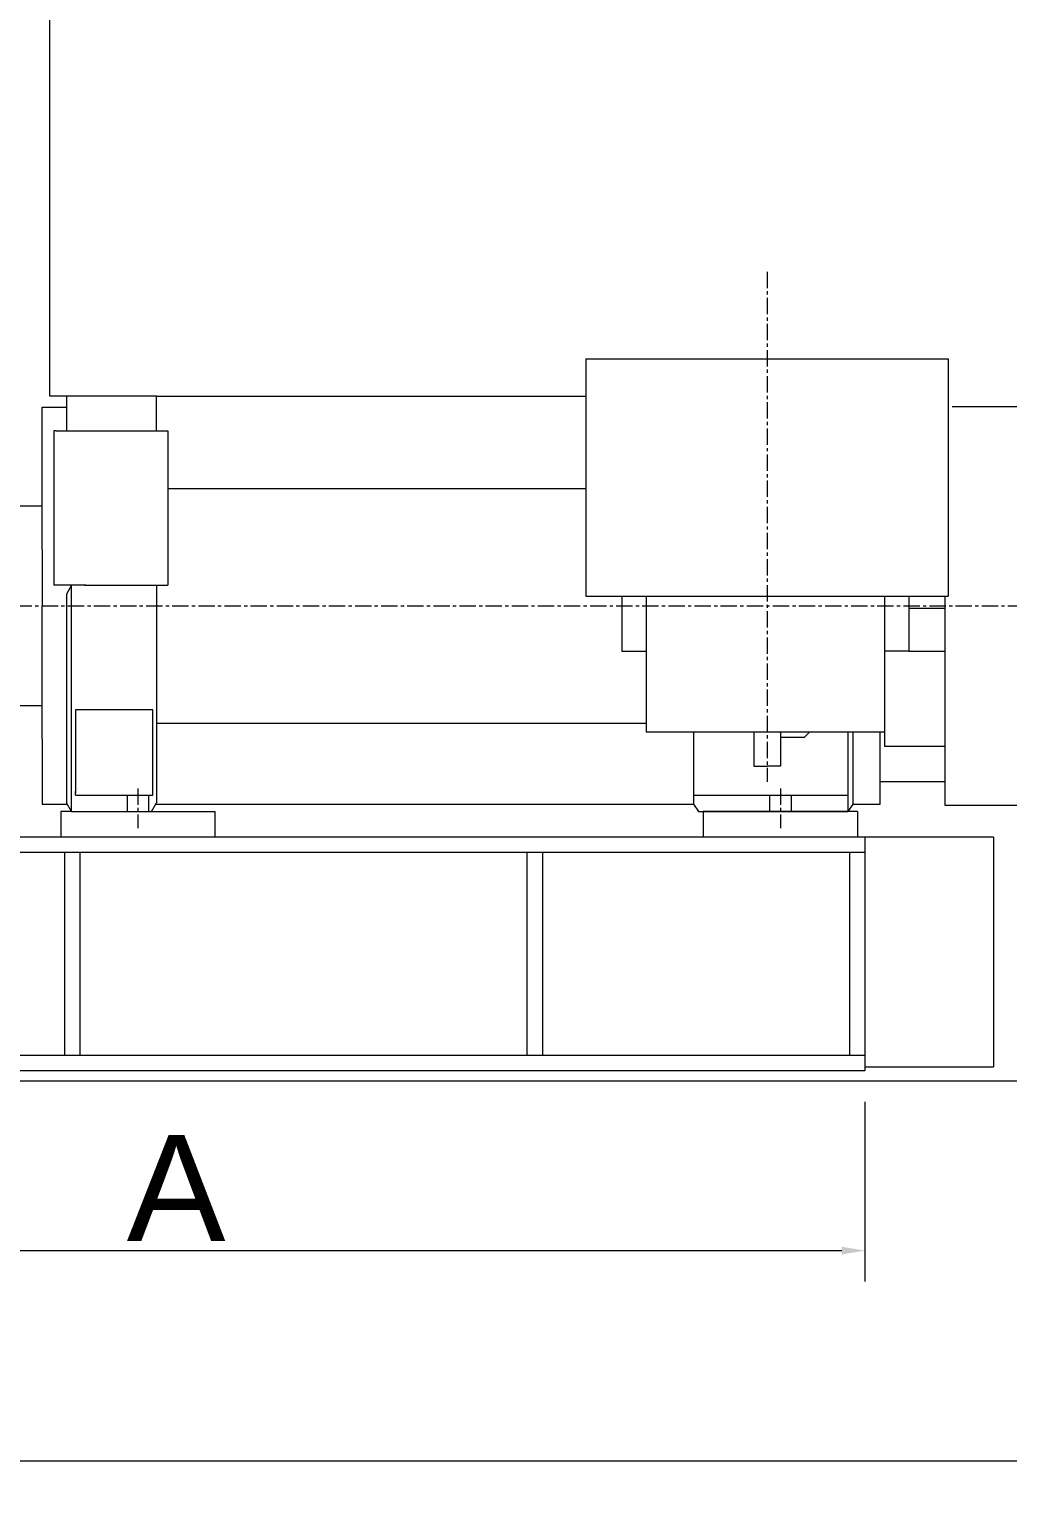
# Model space of a CAD drawing. Header units: inches. Extents: x 0 to 26418, y 0 to 20128.
# Drawn here: x 12824 to 14728, y 11839 to 14684 of the extents above; entities that cross this region are included whole.
import ezdxf

# ---------------------------------------------------------------- set-up
doc = ezdxf.new("R2010")
doc.units = ezdxf.units.IN
doc.header["$MEASUREMENT"] = 0
doc.linetypes.add('CENTER', pattern=[50.8, 31.75, -6.35, 6.35, -6.35])
doc.layers.get('Defpoints').update_dxf_attribs({"lineweight": 5})
doc.layers.add('中心线', color=5, linetype='CENTER', lineweight=5)
doc.styles.add('Roman', font='arial.ttf')
doc.styles.get("Standard").update_dxf_attribs({"font": 'arial.ttf'})
doc.dimstyles.new('ISO-25', dxfattribs={"dimscale": 30, "dimtxt": 1.5, "dimasz": 1.5, "dimexe": 2, "dimexo": 2, "dimtad": 1, "dimtih": 1, "dimtoh": 1, "dimdec": 1, "dimlfac": 0.03937, "dimdsep": 46, "dimtxsty": 'Standard', "dimcen": 2.5, "dimclrd": 7, "dimclre": 7, "dimclrt": 7, "dimadec": 0, "dimazin": 0, "dimtfac": 1, "dimtdec": 1, "dimtmove": 0, "dimatfit": 3, "dimfxl": 1, "dimlwd": 5, "dimlwe": 5, "dimarcsym": 0})

# ---------------------------------------------------------------- blocks, each defined once
blk = doc.blocks.new('*D49')
at = {"color": 7, "linetype": 'Continuous', "lineweight": 5, "transparency": 16777216}
for p, q in [((11770.2, 12597.6), (11770.2, 12248.2)), ((14450.2, 12597.6), (14450.2, 12248.2)), ((11815.2, 12308.2), (14405.2, 12308.2))]:
    blk.add_line(p, q, dxfattribs=at)
at = {"color": 7, "transparency": 16777216}
for points in [[(11815.2, 12315.7), (11815.2, 12300.7), (11770.2, 12308.2)], [(14405.2, 12315.7), (14405.2, 12300.7), (14450.2, 12308.2)]]:
    blk.add_solid(points, dxfattribs=at)
at = {"layer": 'Defpoints', "color": 0, "transparency": 16777216}
for p in [(11770.2, 12657.6), (14450.2, 12657.6), (14450.2, 12308.2)]:
    blk.add_point(p, dxfattribs=at)
at = {"color": 7, "lineweight": 5, "transparency": 16777216, "insert": (13110.2, 12430), "char_height": 165, "attachment_point": 5, "style": 'Roman'}
blk.add_mtext('{\\H1.25x;A}', dxfattribs=at)
blk = doc.blocks.new('*D42')
at = {"color": 7, "linetype": 'Continuous', "lineweight": 5, "transparency": 16777216}
for p, q in [((9161.2, 13033.3), (9161.2, 11839.1)), ((15791.2, 12565.1), (15791.2, 11839.1)), ((9206.2, 11899.1), (15746.2, 11899.1))]:
    blk.add_line(p, q, dxfattribs=at)
at = {"color": 7, "transparency": 16777216}
for points in [[(9206.2, 11906.6), (9206.2, 11891.6), (9161.2, 11899.1)], [(15746.2, 11906.6), (15746.2, 11891.6), (15791.2, 11899.1)]]:
    blk.add_solid(points, dxfattribs=at)
at = {"layer": 'Defpoints', "color": 0, "transparency": 16777216}
for p in [(9161.2, 13093.3), (15791.2, 12625.1), (15791.2, 11899.1)]:
    blk.add_point(p, dxfattribs=at)
at = {"color": 7, "lineweight": 5, "transparency": 16777216, "insert": (12476.2, 12024.5), "char_height": 165, "attachment_point": 5, "style": 'Roman'}
blk.add_mtext('{\\H1.25x;C}', dxfattribs=at)

msp = doc.modelspace()

# ---------------------------------------------------------------- linework, layer by layer
at = {"color": 7, "lineweight": 5}
for p, q in [((12864.78, 13970.24), (12864.78, 14872.51)), ((13907.24, 14042.44), (13907.24, 13581.01)), ((13907.24, 14042.44), (14612.24, 14042.44)), ((14612.24, 14042.44), (14612.24, 13581.01)), ((13072.16, 13970.24), (12864.78, 13970.24)), ((12897.02, 13970.24), (12897.02, 13902.61)), ((13072.16, 13970.24), (12897.02, 13970.24)), ((13072.16, 13902.61), (13072.16, 13970.24)), ((13072.16, 13970.24), (13907.24, 13970.24)), ((12849.86, 13948.77), (12897.02, 13948.77)), ((12849.86, 13798.75), (12849.86, 13948.77)), ((14619.93, 13950.24), (14835.74, 13950.24)), ((12877.02, 13902.61), (12872.51, 13902.61)), ((12872.51, 13902.61), (12872.51, 13602.17)), ((12877.02, 13902.61), (12992.16, 13902.61)), ((12989.43, 13902.61), (13093.94, 13902.61)), ((13093.94, 13902.61), (13093.94, 13602.17)), ((12849.86, 13671.87), (12849.86, 13798.75)), ((13093.94, 13790.74), (13907.24, 13790.74)), ((12798.99, 13756.68), (12849.86, 13756.68)), ((12849.86, 13671.87), (12849.86, 13562.51)), ((12934.59, 13602.17), (12872.51, 13602.17)), ((12906.74, 13602.17), (12897.02, 13585.19)), ((12906.74, 13162.51), (12906.74, 13602.17)), ((12931.86, 13602.17), (13093.94, 13602.17)), ((13072.16, 13602.17), (13072.16, 13179.43)), ((12897.02, 13585.19), (12897.02, 13179.43)), ((13907.24, 13581.01), (14612.24, 13581.01)), ((13914.93, 13581.01), (14612.24, 13581.01)), ((13977.03, 13581.01), (13977.03, 13474.35)), ((14024.36, 13581.01), (14024.36, 13317.51)), ((14488.25, 13581.01), (14488.25, 13289.25)), ((14535.58, 13581.01), (14535.58, 13474.35)), ((14605.8, 13581.01), (14605.8, 13174.78)), ((12849.86, 13303.13), (12849.86, 13562.51)), ((14535.58, 13557.78), (14605.8, 13557.78)), ((13977.03, 13474.35), (14024.36, 13474.35)), ((14535.58, 13474.35), (14488.25, 13474.35)), ((14535.58, 13474.35), (14605.8, 13474.35)), ((12798.99, 13368.34), (12849.86, 13368.34)), ((13064.68, 13360.18), (12914.24, 13360.18)), ((12914.24, 13360.18), (12914.24, 13197.78)), ((13064.68, 13281.62), (13064.68, 13360.18)), ((13072.16, 13334.28), (14024.36, 13334.28)), ((14024.36, 13317.51), (14488.25, 13317.51)), ((14116.46, 13317.51), (14116.46, 13176.25)), ((14233.74, 13317.51), (14233.74, 13250.3)), ((14285.74, 13317.51), (14285.74, 13250.3)), ((14332.41, 13306.93), (14343.15, 13317.51)), ((14416.74, 13317.51), (14416.74, 13162.51)), ((14426.46, 13317.51), (14426.46, 13176.25)), ((14480.1, 13176.25), (14480.1, 13317.51)), ((12849.86, 13303.13), (12849.86, 13176.25)), ((14285.74, 13306.93), (14332.41, 13306.93)), ((14488.25, 13289.25), (14605.8, 13289.25)), ((13064.68, 13194), (13064.68, 13281.62)), ((14233.74, 13250.3), (14259.74, 13250.3)), ((14285.74, 13250.3), (14259.74, 13250.3)), ((12914.24, 13194), (12914.24, 13201.55)), ((14480.1, 13220.36), (14605.8, 13220.36)), ((12849.86, 13176.25), (12898.85, 13176.25)), ((12906.74, 13162.51), (12897.02, 13179.43)), ((12914.24, 13194), (13064.68, 13194)), ((13014.74, 13194), (13014.74, 13162.51)), ((13056.74, 13194), (13056.74, 13162.51)), ((13062.44, 13162.51), (13072.16, 13179.43)), ((13070.34, 13176.25), (14116.46, 13176.25)), ((14116.46, 13194), (14416.74, 13194)), ((14116.46, 13176.25), (14126.18, 13162.51)), ((14264.74, 13194), (14264.74, 13162.51)), ((14306.74, 13194), (14306.74, 13162.51)), ((14426.46, 13176.25), (14416.74, 13162.51)), ((14426.46, 13176.25), (14480.1, 13176.25)), ((14605.8, 13174.78), (14835.74, 13174.78)), ((12885.74, 13162.51), (12885.74, 13112.63)), ((12906.74, 13162.51), (12885.74, 13162.51)), ((12906.74, 13162.51), (13062.44, 13162.51)), ((12907.32, 13162.51), (13185.74, 13162.51)), ((13185.74, 13162.51), (13185.74, 13112.63)), ((14126.18, 13162.51), (14416.74, 13162.51)), ((14435.74, 13162.51), (14135.74, 13162.51)), ((14135.74, 13162.51), (14135.74, 13112.63)), ((14435.74, 13162.51), (14435.74, 13112.63)), ((14450.24, 13112.63), (11770.24, 13112.63)), ((14450.24, 13112.63), (14450.24, 12657.63)), ((14700.24, 13112.63), (14450.24, 13112.63)), ((14700.24, 13112.63), (14700.24, 12665.36)), ((14450.24, 13082.63), (11770.24, 13082.63)), ((12892.7, 13082.63), (12892.7, 12687.63)), ((12922.7, 13082.63), (12922.7, 12687.63)), ((13792.69, 13082.63), (13792.69, 12687.63)), ((13822.69, 13082.63), (13822.69, 12687.63)), ((14420.24, 13082.63), (14420.24, 12687.63)), ((14450.24, 12687.63), (11770.24, 12687.63)), ((14450.24, 12665.36), (14700.24, 12665.36)), ((16636.22, 12637.63), (9081.63, 12637.63)), ((14450.24, 12657.63), (11770.24, 12657.63))]:
    msp.add_line(p, q, dxfattribs=at)
at = {"layer": '中心线', "lineweight": 5}
for p, q in [((14259.74, 14212.15), (14259.74, 13220.26)), ((12442.31, 13562.51), (15383.62, 13562.51)), ((13035.74, 13207.17), (13035.74, 13129.63)), ((14285.74, 13207.17), (14285.74, 13129.63))]:
    msp.add_line(p, q, dxfattribs=at)

# ---------------------------------------------------------------- dimensions: what is measured, and where the dimension line sits
at = {"color": 7, "lineweight": 5}
for base, p1, p2, text, picture, middle in [((15791.24, 11899.15), (9161.24, 13093.29), (15791.24, 12625.13), '{\\H1.25x;C}', '*D42', (12476.24, 12024.54)), ((14450.24, 12308.16), (11770.24, 12657.63), (14450.24, 12657.63), '{\\H1.25x;A}', '*D49', (13110.24, 12430.03))]:
    dim = msp.add_linear_dim(base=base, p1=p1, p2=p2, text=text, dimstyle='ISO-25', override={"dimtxt": 5.5, "dimpost": '\\X', "dimtxsty": 'Roman', "dimtmove": 1}, dxfattribs=at)
    dim.commit()
    dim.dimension.update_dxf_attribs({"geometry": picture, "text_midpoint": middle})

doc.saveas('drawing.dxf')
